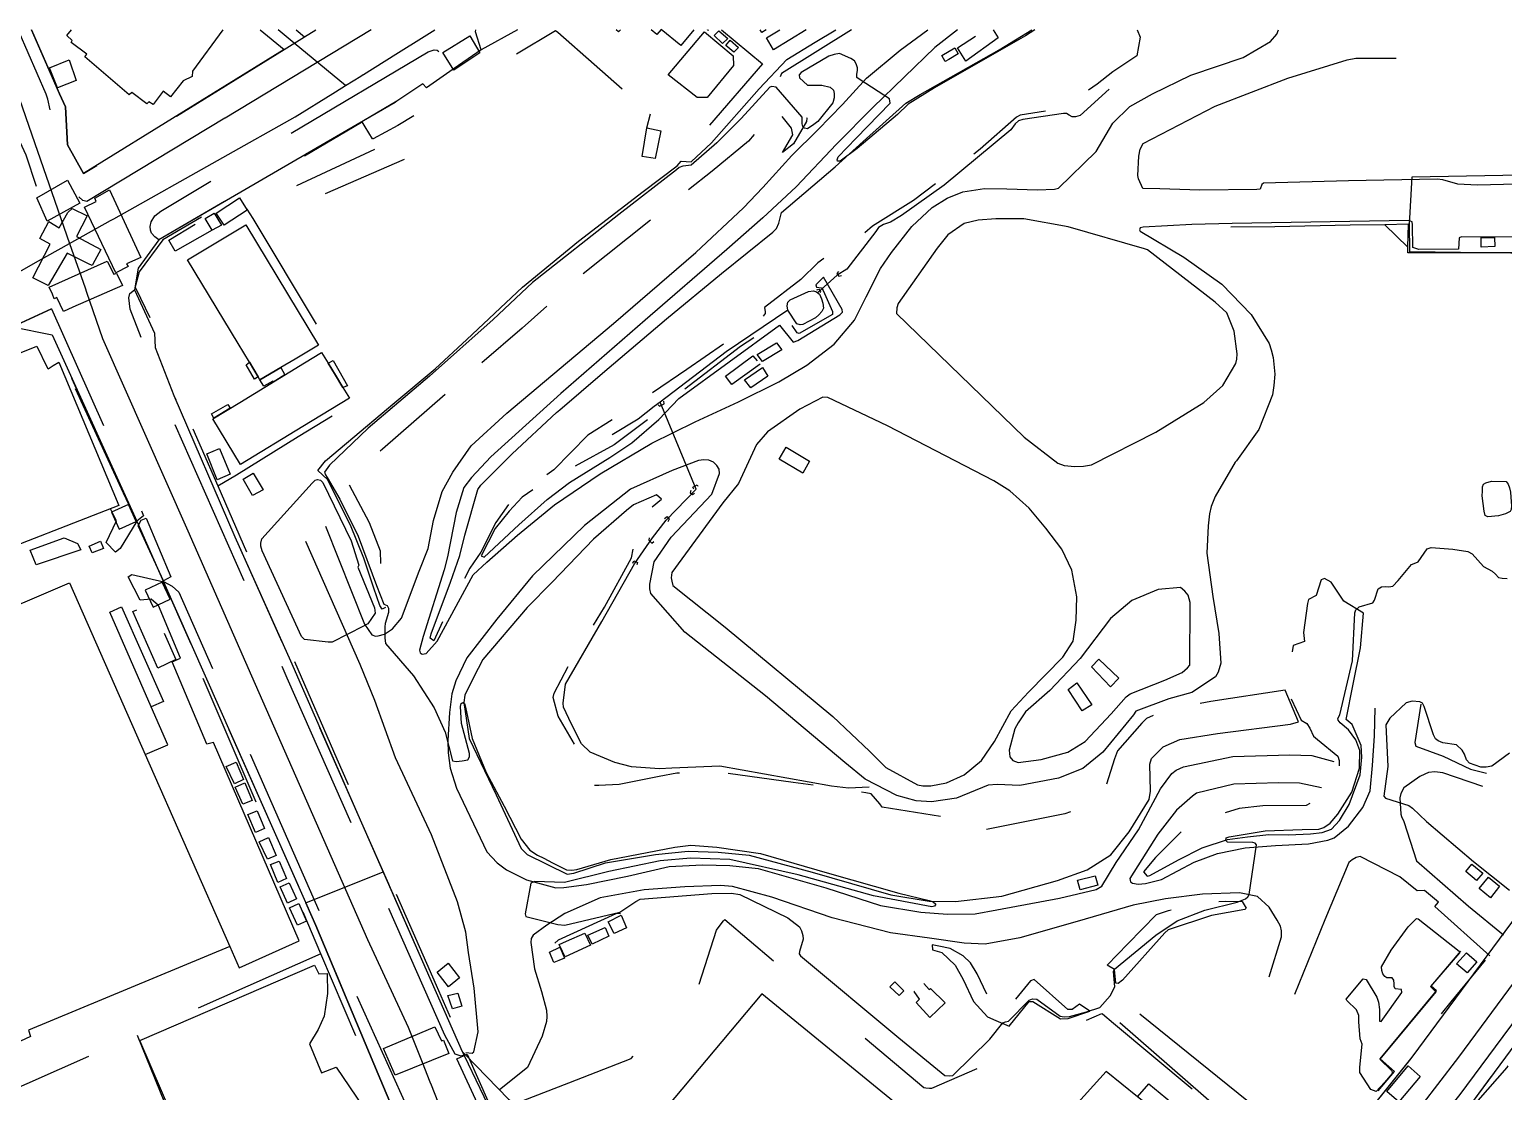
# Model space of a CAD drawing. Header units: millimetres. Extents: x 198785 to 203305, y 542885 to 545889.
# Drawn here: x 200843.1 to 201158.3, y 545658.4 to 545885.4 of the extents above; entities that cross this region are included whole.
import ezdxf

# ---------------------------------------------------------------- set-up
doc = ezdxf.new("R2010")
doc.units = ezdxf.units.MM
for name, pattern in [('FENCE_25K', [54.3, 28.7, -9.2, -16.4]), ('HIDDEN_BULD_25K', [28.8, 18.4, -10.4]), ('HIDDEN_EMBANKMENT_25K', [28.8, 18.4, -10.4]), ('HIDDEN_IN_25K', [56.5, 36.5, -20])]:
    doc.linetypes.add(name, pattern=pattern)
for name, color, linetype in [('A0013114', 253, 'Continuous'), ('A0013117', 253, 'Continuous'), ('A0013118', 253, 'Continuous'), ('A0023214', 253, 'Continuous'), ('A0023217', 253, 'Continuous'), ('A0033324', 253, 'Continuous'), ('A0043325', 253, 'Continuous'), ('A0053326', 253, 'Continuous'), ('B0014111', 253, 'Continuous'), ('B0014112', 253, 'Continuous'), ('B0014113', 253, 'Continuous'), ('B0014115', 253, 'Continuous'), ('B0014116', 253, 'Continuous'), ('B0014118', 253, 'Continuous'), ('B0024120', 253, 'Continuous'), ('B0024127', 253, 'Continuous'), ('C0076116', 253, 'Continuous'), ('E0022112', 253, 'Continuous'), ('E0052114', 253, 'Continuous'), ('F0017111', 253, 'Continuous'), ('F0037221', 253, 'Continuous'), ('F0037223', 253, 'Continuous'), ('F0047224', 253, 'Continuous')]:
    doc.layers.add(name, color=color, linetype=linetype)

msp = doc.modelspace()

# ---------------------------------------------------------------- linework, layer by layer
at = {"layer": 'A0013114'}
for points in [[(200897.59, 545881.11), (200854.73, 545854.61), (200851.3, 545860.75), (200850.86, 545868.85), (200849.58, 545871.68), (200843.57, 545885.31)], [(200947.51, 545885.31), (200939.71, 545881.08), (200933, 545876.4), (200928.04, 545872.94), (200927.28, 545873.78), (200921.71, 545870.08), (200921.31, 545869.81), (200914.6, 545865.91), (200870.79, 545840.47), (200866.38, 545834.39), (200865.59, 545829.79), (200869.9, 545820.48), (200869.99, 545817.43), (200874.04, 545807.2), (200887.08, 545777.01), (200898.93, 545750.46), (200914.15, 545715.89), (200927.99, 545684.47), (200935.69, 545666.97)], [(200901.97, 545883.82), (200904.38, 545885.31)], [(201120.41, 545642.93), (201132.87, 545658.38), (201137.76, 545664.45), (201137.81, 545664.51), (201138.81, 545665.75), (201170.67, 545708.8), (201175.19, 545715.64), (201182.95, 545727.36), (201183.7, 545728.5), (201185.79, 545733.27), (201186.38, 545737.84), (201185.58, 545745.87), (201183.23, 545769.48), (201182.42, 545777.66), (201180.81, 545793.89), (201179.24, 545809.66), (201177.05, 545831.72), (201176.98, 545831.96), (201174.89, 545839.94), (201170.45, 545885.31)], [(200839.55, 545821.85), (200847.98, 545820.13), (200866.12, 545780.31), (200871.82, 545767.37), (200904.41, 545693.89), (200917.71, 545662.16), (200921.33, 545653.51)], [(201183.78, 545699.62), (201151.48, 545655.96)]]:
    msp.add_lwpolyline(points, dxfattribs=at)
at = {"layer": 'A0013117'}
for points in [[(200892.47, 545885.31), (200897.59, 545881.11)], [(200900.16, 545885.31), (200901.97, 545883.82)], [(200935.69, 545666.97), (200936.31, 545666.36), (200945.55, 545656.77), (200973.71, 545635.04), (200980.27, 545630.46), (201016.84, 545600.34), (201024.93, 545593.53), (201031.15, 545588.29), (201043.31, 545578.05), (201044.2, 545577.39), (201045.42, 545576.69)]]:
    msp.add_lwpolyline(points, dxfattribs=at)
at = {"layer": 'A0013118'}
for points in [[(200906.42, 545779.24), (200914.76, 545758.31), (200916.32, 545756.03), (200917.12, 545755.74), (200917.74, 545755.79), (200919.07, 545756.15), (200920.75, 545757.31), (200922.68, 545759.63), (200926.47, 545769.66), (200928.43, 545774.52), (200929.53, 545780.46), (200931.38, 545786.65), (200933.67, 545790.79), (200937.56, 545796.41), (200945.2, 545803.38), (200968.03, 545822.6), (200985.64, 545837.73), (200995.82, 545847.33), (200999.96, 545851.64), (201006.18, 545858.47), (201011.75, 545863.99), (201017, 545869.4), (201022.15, 545875.03), (201029.33, 545881.02), (201035.25, 545885.31)], [(201041.62, 545885.31), (201036.71, 545881.56), (201030.24, 545875.28), (201023.5, 545868.76), (201015.73, 545860.93), (201007.06, 545851.82), (200999.96, 545845.17), (200992.26, 545838.39), (200974.78, 545823.28), (200956.74, 545807.6), (200941.8, 545794.06), (200937.67, 545789.63), (200936.05, 545787.5), (200934.35, 545782.15), (200932.56, 545772.72), (200931.8, 545769.94), (200927.33, 545755.69), (200926.58, 545752.73), (200926.69, 545752.22), (200927.09, 545751.92), (200928, 545752.03), (200930.35, 545754.69), (200938.02, 545768.89), (200940.95, 545771.59), (200947.5, 545777.34), (200955.42, 545783.8), (200965.15, 545790.46), (200976.19, 545796.97), (200985.47, 545801.53), (200994.74, 545805.84), (201003.41, 545810.12), (201009.37, 545813.69), (201015.22, 545818.17), (201019.55, 545823.31), (201022.05, 545828.27), (201025.15, 545834.3), (201027.44, 545837.78), (201031.82, 545843.28), (201036.17, 545847.34), (201039.41, 545849.36), (201042.76, 545850.69), (201047.37, 545851.42), (201052.15, 545851.38), (201058.69, 545851.15), (201062.35, 545851.26), (201063.21, 545851.48), (201071.27, 545859.35), (201074.78, 545865.36), (201078.43, 545868.96), (201083.3, 545871.66), (201091.46, 545875.67), (201102.7, 545879.45), (201108.49, 545882.83), (201109.89, 545884.4), (201110.23, 545885.31)], [(201172.55, 545852.64), (201152.74, 545852.16), (201148.6, 545852.34), (201145.38, 545853.3), (201144.17, 545853.44), (201125.22, 545853.1), (201106.99, 545852.58), (201106.69, 545852.31), (201106.33, 545851.27), (201105.56, 545851.2), (201093.42, 545851.08), (201084.84, 545851.34), (201081.2, 545851.43), (201080.28, 545853.48), (201080.12, 545854.2), (201080.38, 545858.37), (201080.61, 545859.85), (201081.3, 545861.03), (201096.67, 545869), (201112.25, 545874.98), (201124.91, 545878.92), (201126.77, 545879.29), (201135.35, 545879.25)], [(201160.37, 545841.04), (201149.39, 545841.12), (201148.85, 545840.85), (201148.73, 545838.43), (201140.21, 545838.42), (201138.93, 545838.83), (201138.88, 545843.64), (201138.79, 545844.3), (201138.09, 545844.57), (201100.3, 545843.94), (201091.7, 545843.71), (201081.29, 545843.19), (201080.68, 545843), (201080.5, 545842.6), (201080.65, 545842.34), (201089.99, 545836.73), (201098.09, 545830.96), (201104.36, 545824.52), (201108.2, 545818.3), (201108.68, 545816.96), (201109.1, 545815.33), (201109.42, 545811.76), (201109.2, 545809.35), (201108.91, 545807.3), (201106.05, 545799.91), (201101.27, 545793.22), (201100.95, 545792.92), (201096.69, 545785.6), (201095.82, 545783.49), (201095.46, 545781.91), (201095.19, 545779.32), (201094.93, 545773.48), (201096.15, 545764.24), (201097.47, 545756.3), (201097.88, 545749.98), (201097.33, 545748.04), (201096.76, 545747.09), (201091.7, 545743.69), (201086.78, 545742.35), (201079.75, 545739.74), (201079.23, 545738.93), (201072.65, 545730.94), (201068.41, 545727.48), (201063.19, 545725.39), (201054.94, 545723.82), (201050.05, 545724.04), (201048.13, 545723.88), (201041.4, 545721.16), (201035.99, 545720.38), (201032.74, 545720.53), (201028.63, 545721.72), (201021.83, 545725.19), (201017.49, 545728.75), (201000.55, 545743), (200983.28, 545756.58), (200976, 545764.86), (200975.81, 545765.85), (200975.82, 545766.89), (200976.69, 545771.66), (200980.37, 545776.91), (200989.07, 545786.09), (200990.69, 545790.54), (200990.61, 545791.43), (200990.11, 545792.25), (200989.42, 545792.97), (200988.38, 545793.36), (200987.35, 545793.43), (200986.2, 545793.27), (200980.58, 545791.14), (200971.64, 545787.17), (200961.83, 545779.41), (200950.69, 545768.68), (200943.1, 545759.37), (200936.68, 545751.14), (200934.32, 545746.18), (200933.47, 545743.43), (200932.93, 545739.44), (200932.58, 545733.48), (200932.64, 545730.84), (200933.1, 545727.57), (200934.46, 545723.25), (200940.91, 545709.69), (200943.15, 545707.32), (200945.13, 545705.8), (200949.39, 545703.69), (200955.68, 545701.99), (200957.42, 545702.06), (200962.23, 545702.67), (200971, 545704.46), (200979.9, 545706.52), (200987.09, 545706.87), (200992.9, 545706.77), (200998.93, 545706.07), (201013.41, 545701.93), (201025.13, 545698.17), (201033.78, 545696.73), (201039.43, 545696.36), (201045.34, 545696.42), (201049.99, 545697.29), (201063.41, 545699.73), (201071.22, 545701.64), (201072.43, 545702.29), (201075.51, 545707.35), (201080.3, 545714.33), (201084.97, 545723.1), (201087.45, 545726.37), (201088.37, 545727.11), (201089.88, 545727.86), (201100.49, 545730.04), (201112.68, 545730.38), (201117.34, 545730.26), (201122.09, 545729)], [(201049.8, 545844.95), (201045.97, 545844.67), (201043.04, 545843.95), (201039.54, 545841.55), (201037.24, 545838.66), (201028.91, 545826.82), (201028.62, 545825.9), (201028.54, 545824.7), (201055.81, 545798.28), (201063.07, 545792.73), (201064.4, 545792.26), (201066.64, 545792.04), (201068.5, 545792.07), (201070.25, 545792.35), (201084.02, 545799.33), (201094.29, 545805.72), (201098.31, 545809.32), (201101.09, 545814.01), (201101.28, 545814.93), (201101.39, 545816.07), (201100.71, 545820.91), (201099.21, 545824.86), (201096.67, 545827.14), (201082.23, 545838.33), (201081.54, 545838.56), (201065.26, 545843.25), (201055.74, 545844.91), (201049.8, 545844.95)], [(201012.77, 545806.8), (201007.86, 545804.26), (201000.95, 545799.45), (200998.62, 545796.69), (200994.74, 545788.35), (200991.4, 545784.27), (200980.49, 545769.34), (200980.37, 545768.25), (200980.48, 545767.48), (200980.7, 545766.6), (200991.92, 545757.66), (201014.95, 545738.56), (201022.77, 545731.15), (201026.25, 545727.69), (201033, 545723.95), (201034.19, 545723.75), (201035.86, 545723.77), (201039.24, 545724.38), (201043.04, 545726.1), (201046.73, 545729.17), (201049.52, 545733.26), (201053.07, 545739.78), (201056.74, 545743.78), (201064.11, 545751.27), (201066.29, 545754.67), (201066.93, 545759.16), (201067.08, 545764.16), (201066.05, 545769.84), (201063.88, 545774.35), (201060.45, 545778.81), (201056.89, 545783.08), (201052.81, 545786.84), (201049.38, 545788.98), (201026.61, 545800.73), (201013.85, 545806.79), (201012.77, 545806.8)], [(200866.12, 545780.32), (200862.56, 545774.5), (200861.54, 545773.73), (200859.58, 545775.78), (200861.74, 545780.37), (200860.5, 545782.99)], [(200844.59, 545770.98), (200843.28, 545774.11), (200850.56, 545776.78), (200853.38, 545775.55), (200854.12, 545774.18), (200844.59, 545770.98)], [(200936.44, 545666.79), (200937.83, 545666.63), (200938.19, 545666.89), (200939.07, 545671.19), (200938.22, 545680.5), (200937.02, 545688.16), (200936.45, 545692.49), (200934.68, 545698.94), (200929.11, 545713.32), (200921.43, 545729.72), (200916.96, 545741.99), (200913.85, 545749.7), (200902.22, 545775.98)], [(200885.98, 545689.42), (200842.97, 545671.52), (200843.36, 545670.17), (200828.59, 545663.35), (200827.25, 545661.79), (200817.56, 545667.01), (200820.37, 545676.11), (200792.66, 545741.94), (200851.73, 545767.14), (200867.89, 545730.48)], [(200885.98, 545689.42), (200887.97, 545684.86), (200900.8, 545690.61), (200882.53, 545733.03), (200881.05, 545732.66), (200873.64, 545750.28), (200875.45, 545751.04), (200870.76, 545762.28), (200869.2, 545763.68), (200866.84, 545763.45), (200864.28, 545768.41), (200865.05, 545768.92), (200871.9, 545767.35)], [(201089.27, 545766.12), (201084.52, 545765.74), (201078.88, 545763.36), (201074.32, 545759.54), (201067.81, 545750.97), (201061.32, 545744.13), (201056.13, 545739.55), (201054.56, 545737.26), (201053.86, 545735.95), (201052.63, 545731.36), (201052.75, 545729.96), (201053.44, 545729.16), (201054.55, 545728.75), (201059.49, 545729.36), (201065.18, 545730.94), (201068.88, 545733.23), (201074.41, 545739.12), (201077.64, 545742.78), (201078.49, 545743.43), (201085.94, 545746.34), (201089.62, 545748.02), (201090.77, 545749), (201091.27, 545749.58), (201091.32, 545762.93), (201090.92, 545764.52), (201090.23, 545765.35), (201089.27, 545766.12)], [(200860.36, 545760.87), (200862.82, 545762), (200871.79, 545741.79), (200869.2, 545740.67)], [(200869.2, 545740.67), (200860.36, 545760.87)], [(200867.89, 545730.48), (200872.76, 545732.54), (200869.2, 545740.67)], [(201119.43, 545723.31), (201114.7, 545724.35), (201110.25, 545724.44), (201100.7, 545724.14), (201092.68, 545722.23), (201091.82, 545721.55), (201088.42, 545718.59), (201084.39, 545713.45), (201078.43, 545703.98), (201078.6, 545703.26), (201079, 545702.95), (201080.19, 545702.73), (201081.76, 545702.86), (201085.2, 545703.72), (201092.19, 545707.43), (201097.17, 545709.33), (201103.11, 545710.5), (201109.6, 545711.04), (201116.64, 545711.35), (201120.79, 545712.15), (201122.15, 545712.68), (201125.19, 545715.14), (201128.28, 545719.12), (201129.85, 545722.72), (201130.3, 545728.1), (201130.77, 545734.44), (201130.92, 545740.35)], [(201140.67, 545741.19), (201139.38, 545733.04), (201139.6, 545732.23), (201145.47, 545730.13), (201151.27, 545727.35), (201154.69, 545726.49)], [(200867.89, 545730.48), (200885.98, 545689.42)], [(201153.94, 545723.62), (201145.36, 545726.55), (201143.63, 545726.73), (201142.31, 545726.61), (201141.52, 545726.29), (201140.47, 545725.74), (201137.05, 545723.31), (201136.38, 545722.12), (201136.15, 545721.21), (201136.37, 545717.71), (201136.49, 545717.24), (201137.01, 545716.17), (201139.73, 545707.77), (201150.83, 545698.06), (201158.34, 545691.89)], [(201155.39, 545687.41), (201143.64, 545698), (201144.43, 545698.91), (201141.42, 545701.41), (201139.88, 545701.34), (201136.16, 545704.33), (201127.66, 545708.67), (201126.84, 545708.42), (201126.01, 545707.96), (201125.23, 545707.41), (201120.16, 545695.1), (201113.64, 545679.19)], [(201108.22, 545682.95), (201110.88, 545691.48), (201110.84, 545692.78), (201110.68, 545693.78), (201109.96, 545695.05), (201108.23, 545697.86), (201105.74, 545700.14), (201101.85, 545700.88), (201093.95, 545700.6), (201086.07, 545699.58), (201079.12, 545698.25), (201067.19, 545694.78), (201054.94, 545691.3), (201047.48, 545689.93), (201043, 545690.15), (201035.58, 545691.18), (201027.24, 545692.35), (201014.78, 545695.54), (201001.87, 545699.99), (200993.44, 545702.28), (200990.9, 545702.49), (200983.27, 545702.19), (200974.58, 545701.57), (200965.19, 545699.8), (200957.64, 545696.47), (200953.77, 545693.97), (200950.86, 545691.84), (200950.44, 545691.12), (200950.32, 545690.25), (200951.14, 545684.68), (200952.62, 545679.81), (200953.67, 545675.79), (200953.76, 545674.47), (200953.69, 545673.38), (200952.8, 545670.23), (200949.62, 545663.55), (200943.62, 545658.78)], [(201111.95, 545632.09), (201109.81, 545633.88), (201101.73, 545640.26), (201080.1, 545657.32), (201073.38, 545662.73), (201065.95, 545654.55), (201067.89, 545653.44), (201063.25, 545647.11), (201061.06, 545648.66), (201051.76, 545636.75), (200999.71, 545679.34), (200969.26, 545642.96), (201045.95, 545577.41), (201045.42, 545576.69)], [(201116.6, 545637.98), (201076.32, 545673.1)], [(201080.6, 545675.07), (201120.41, 545642.93)], [(201080.1, 545657.32), (201082.48, 545660.07), (201111.55, 545636.12), (201109.81, 545633.88)]]:
    msp.add_lwpolyline(points, dxfattribs=at)
at = {"layer": 'A0023214'}
for points in [[(200833.99, 545885.31), (200834.91, 545883.71), (200836.86, 545880.36), (200837.43, 545879.01), (200837.69, 545878.4), (200838.81, 545875.77), (200840.94, 545870.76), (200843.68, 545862.88), (200847.95, 545850.58), (200851.73, 545839.69)], [(200851.73, 545839.69), (200860.5, 545844.61), (200861.15, 545844.97), (200884.47, 545858.04), (200899.94, 545866.72), (200908.04, 545871.76), (200908.6, 545872.11), (200910.75, 545873.44), (200913.99, 545875.45), (200914.48, 545875.76), (200914.56, 545875.81), (200921.49, 545880.12), (200927.57, 545883.91), (200929.82, 545885.31)], [(200630.53, 545704.26), (200648.05, 545714.93), (200668.3, 545728.08), (200713.18, 545757.03), (200746.26, 545774.97), (200762.79, 545785.48), (200841.08, 545833.68), (200844.45, 545835.61), (200851.73, 545839.69)], [(200851.73, 545839.69), (200855.03, 545830.19), (200855.36, 545829.24), (200858.79, 545819.36), (200877.01, 545778.25), (200890.64, 545747.26), (200915.41, 545690.93), (200924.13, 545672.17), (200927.1, 545664.71), (200928.77, 545660.49), (200929.03, 545659.84), (200932.7, 545650.58), (200936.86, 545640.09), (200938.42, 545636.16), (200939.35, 545633.8), (200965.57, 545571.55), (200972.58, 545554.92), (200976.74, 545545.71), (200978.96, 545540.79), (200982.6, 545532.75), (200993.96, 545507.62), (200999.32, 545495.75), (201000.05, 545494.13)], [(201141.2, 545655.96), (201144.26, 545659.92), (201148.77, 545665.75), (201173.83, 545699.62)]]:
    msp.add_lwpolyline(points, dxfattribs=at)
at = {"layer": 'A0023217'}
msp.add_lwpolyline([(200910.75, 545873.44), (200899.78, 545882.46), (200896.33, 545885.31)], dxfattribs=at)
at = {"layer": 'A0033324', "linetype": 'HIDDEN_IN_25K', "flags": 128}
for points in [[(200829.99, 545885.31), (200830.8, 545883.56), (200842.36, 545858.62), (200845.73, 545848.51), (200845.01, 545844.26), (200832.17, 545836.26), (200757.9, 545789.76), (200731.21, 545773.05)], [(200884.92, 545866.44), (200855.44, 545848.64), (200854.58, 545848.89), (200853.43, 545849.89), (200847.73, 545862.09), (200847.76, 545864.01), (200847.64, 545868.04), (200847.06, 545870.55), (200846.73, 545871.61), (200840.96, 545884.82), (200840.87, 545885.31)], [(200843.57, 545885.31), (200849.58, 545871.68), (200850.86, 545868.85), (200851.3, 545860.75), (200854.73, 545854.61), (200897.59, 545881.11), (200901.97, 545883.82), (200904.38, 545885.31)], [(200916.23, 545885.31), (200884.92, 545866.44)], [(200947.51, 545885.31), (200939.71, 545881.08), (200938.51, 545884.92), (200938.56, 545885.31)], [(200933, 545876.4), (200928.04, 545872.94), (200927.28, 545873.78), (200921.71, 545870.08), (200914.6, 545865.91), (200870.79, 545840.47), (200869.92, 545841.09), (200869.24, 545841.89), (200868.99, 545842.49), (200868.97, 545843.34), (200869.16, 545844.32), (200869.95, 545845.58), (200871.21, 545846.61), (200877.26, 545850.23), (200928.37, 545880.62), (200929.68, 545881.06), (200930.31, 545880.96), (200931.01, 545880.52), (200932.19, 545878.57), (200933, 545876.4)], [(200847.87, 545825.74), (200839.55, 545821.85), (200758.29, 545771.32), (200755.52, 545775.69), (200755.58, 545776.39), (200756.06, 545777.09), (200768.77, 545784.52), (200810.47, 545809.58), (200836.76, 545826.16), (200844.12, 545830.06), (200845.26, 545829.98), (200845.82, 545829.66), (200846.23, 545829.44), (200847.87, 545825.74)], [(200936.31, 545666.36), (200935.47, 545666), (200934.19, 545666.45), (200931.97, 545670.45), (200898.24, 545746.78), (200873.62, 545802.47), (200864.66, 545825.66), (200864.4, 545828.05), (200864.63, 545829.02), (200865.59, 545829.79), (200869.9, 545820.48), (200869.99, 545817.43), (200874.04, 545807.2), (200887.08, 545777.01), (200898.93, 545750.46), (200914.15, 545715.89), (200927.99, 545684.47), (200935.69, 545666.97), (200936.31, 545666.36)], [(200839.55, 545821.85), (200847.87, 545825.74), (200867.56, 545781.5), (200866.12, 545780.32), (200847.98, 545820.13), (200839.55, 545821.85)], [(200923.31, 545651.66), (200922.22, 545651.38), (200921.33, 545653.51), (200917.71, 545662.16), (200904.41, 545693.89), (200871.82, 545767.37), (200871.8, 545767.4), (200873.68, 545766.41), (200875.1, 545765.19), (200884.92, 545742.88), (200910.06, 545685.72), (200923.95, 545654.88), (200923.31, 545651.66)], [(201151.48, 545655.96), (201132.49, 545632.42), (201131.27, 545633.58), (201131.16, 545634.52), (201131.92, 545636.48), (201149.1, 545657.8), (201156.63, 545667.97), (201181.34, 545701.37), (201183.05, 545701.88), (201184.85, 545701.23), (201183.78, 545699.62), (201151.48, 545655.96)]]:
    msp.add_lwpolyline(points, dxfattribs=at)
at = {"layer": 'A0043325'}
for points in [[(200939.41, 545880.41), (200933.89, 545876.71), (200931.5, 545880.53), (200937.34, 545884.05), (200939.41, 545880.41)], [(200853.94, 545848.28), (200846.96, 545844.43), (200844.71, 545849.46), (200851.27, 545853.18), (200853.94, 545848.28)], [(200864.26, 545834.73), (200861.58, 545833.44), (200854.89, 545847.42), (200857.44, 545848.68), (200857.15, 545849.34), (200860.24, 545851.14), (200866.99, 545836.68), (200863.91, 545835.34), (200864.26, 545834.73)], [(200855.51, 545845.58), (200853.21, 545841.2), (200858.41, 545838.42), (200857.13, 545836.07), (200856.52, 545834.96), (200855.78, 545835.33), (200851.17, 545837.61), (200847.17, 545830.7), (200843.83, 545832.37), (200847.6, 545839.53), (200845.39, 545840.74), (200847.25, 545844.36), (200849.51, 545843.04), (200851.37, 545846.29), (200852.29, 545847.15), (200855.51, 545845.58)], [(200859.77, 545835.87), (200861.21, 545833.09), (200861.59, 545833.25), (200861.76, 545833.33), (200863.03, 545830.72), (200852.4, 545826.04), (200850.43, 545825.17), (200849.02, 545828.13), (200848.54, 545827.9), (200848.45, 545827.85), (200848.04, 545828.84), (200847.39, 545830.37), (200859.77, 545835.87)], [(200873.39, 545768.41), (200871.78, 545767.58), (200866.4, 545779.3), (200867.03, 545780.54), (200868.09, 545780.98), (200873.39, 545768.41)], [(200929.82, 545672.29), (200931.25, 545669.25), (200931.67, 545669.43), (200932.85, 545666.57), (200921.31, 545661.96), (200918.82, 545667.66), (200929.82, 545672.29)], [(200946.24, 545644.07), (200944.77, 545643.23), (200934.51, 545665.42), (200936.1, 545666.12), (200936.73, 545666.39), (200946.18, 545645.17), (200946.18, 545645.16), (200946.24, 545644.07)], [(201140.54, 545661.67), (201135.98, 545656.23), (201133.41, 545658.42), (201137.92, 545663.91), (201140.54, 545661.67)]]:
    msp.add_lwpolyline(points, dxfattribs=at)
at = {"layer": 'A0053326'}
for points in [[(201078.23, 545564.53), (201072.46, 545557.38), (201069.56, 545559.94), (201064.11, 545564.75), (201060.28, 545568.13), (201060.6, 545568.16), (201065.76, 545574.55), (201098.92, 545616.08), (201106.15, 545624.75), (201107.54, 545626.51), (201110.13, 545629.79), (201111.95, 545632.09), (201116.6, 545637.98), (201138.81, 545665.75), (201170.67, 545708.8), (201183.78, 545699.62), (201151.48, 545655.96), (201132.23, 545632.09), (201127.84, 545626.64), (201126.32, 545624.76), (201111.42, 545606.1), (201078.23, 545564.53)], [(200921.33, 545653.51), (200917.71, 545662.16), (200904.41, 545693.89), (200902.26, 545698.73), (200918.77, 545705.39), (200927.99, 545684.47), (200935.69, 545666.97), (200936.1, 545666.12), (200946.18, 545645.16)]]:
    msp.add_lwpolyline(points, dxfattribs=at)
at = {"layer": 'B0014111'}
for points in [[(200896.89, 545813.18), (200892.43, 545810.56), (200892.05, 545811.18), (200890.18, 545814.28), (200887.77, 545818.27), (200876.97, 545836.16), (200889.41, 545843.68), (200904.93, 545817.91), (200899.93, 545814.96), (200896.89, 545813.18)], [(200847.02, 545813.03), (200847.11, 545812.86), (200848.22, 545813.57), (200849.43, 545814.33), (200862.24, 545783.66), (200858.05, 545782.04), (200835.64, 545773.37), (200832.45, 545780.25), (200832.23, 545780.73), (200826.48, 545793.1), (200825.48, 545795.26), (200819.69, 545807.72), (200844.7, 545817.71), (200846.94, 545813.19), (200847.02, 545813.03)], [(200906.98, 545814.09), (200908.55, 545811.53), (200910.17, 545808.9), (200911.57, 545806.62), (200901.59, 545800.54), (200888.3, 545792.44), (200882.37, 545802.2), (200888.14, 545805.71), (200901.98, 545814.14), (200905.59, 545816.35), (200906.98, 545814.09)], [(200904.09, 545685.43), (200905.04, 545683.6), (200906.82, 545683.64), (200906.87, 545679.38), (200906.16, 545674.56), (200904.91, 545671.7), (200902.99, 545668.65), (200905.57, 545662.45), (200908.76, 545663.67), (200917.26, 545651.06), (200888.37, 545638.9), (200881.09, 545655.51), (200874.01, 545652.44), (200866.73, 545669.33), (200904.09, 545685.43)]]:
    msp.add_lwpolyline(points, dxfattribs=at)
at = {"layer": 'B0014112'}
msp.add_lwpolyline([(200985.21, 545885.31), (200982.39, 545882.01), (200978.21, 545885.41), (200977.29, 545884.32), (200976.09, 545885.31)], dxfattribs=at)
at = {"layer": 'B0014113'}
for points in [[(200969.49, 545885.31), (200969.12, 545884.88), (200968.6, 545885.31)], [(200988.07, 545870.91), (200985.9, 545870.86), (200979.74, 545875.74), (200987.46, 545884.89), (200993.62, 545879.79), (200993.71, 545877.72), (200988.07, 545870.91)]]:
    msp.add_lwpolyline(points, dxfattribs=at)
at = {"layer": 'B0014115'}
for points in [[(200876.04, 545874.47), (200873.28, 545870.99), (200871.73, 545872.26), (200869.56, 545869.37), (200868.67, 545869.95), (200868.25, 545869.52), (200865.06, 545871.94), (200864.45, 545871.43), (200855, 545879.58), (200855.39, 545880.13), (200852.08, 545882.66), (200852.28, 545883.05), (200851.14, 545884.16), (200852.11, 545885.31)], [(200884.48, 545885.31), (200878.04, 545876.54), (200877.96, 545875.33), (200876.04, 545874.47)]]:
    msp.add_lwpolyline(points, dxfattribs=at)
at = {"layer": 'B0014116', "linetype": 'HIDDEN_BULD_25K', "flags": 128}
for points in [[(200853.14, 545874.5), (200849.16, 545872.91), (200847.41, 545877.22), (200851.66, 545878.92), (200853.14, 545874.5)], [(200923.24, 545857.64), (200901.39, 545848.09), (200899.51, 545851.68), (200921.27, 545861.85), (200921.76, 545860.79), (200922.98, 545858.2), (200923.24, 545857.64)], [(200892.05, 545811.18), (200891.25, 545810.66), (200889.47, 545813.74), (200890.18, 545814.28), (200892.05, 545811.18)], [(200910.17, 545808.9), (200908.55, 545811.53), (200906.98, 545814.09), (200908.06, 545814.7), (200910.23, 545810.86), (200911.14, 545809.26), (200910.17, 545808.9)], [(200892.43, 545810.56), (200896.89, 545813.18), (200897.74, 545811.59), (200895.24, 545810.06), (200895.21, 545810.24), (200893.25, 545809.15), (200892.43, 545810.56)], [(200886.07, 545804.48), (200882.6, 545802.36), (200882.08, 545803.26), (200885.59, 545805.25), (200886.07, 545804.48)], [(200858.95, 545774.51), (200856.56, 545773.56), (200855.92, 545775.01), (200858.31, 545776.05), (200858.95, 545774.51)], [(200874.41, 545750.8), (200870.62, 545748.92), (200865.25, 545761.01), (200869.19, 545762.82), (200874.41, 545750.8)], [(200888.9, 545725.1), (200887.01, 545724.16), (200885.2, 545727.89), (200887.32, 545728.82), (200888.9, 545725.1)], [(200890.77, 545720.66), (200888.76, 545719.82), (200887.14, 545723.48), (200889.2, 545724.44), (200890.77, 545720.66)], [(200893.43, 545714.65), (200891.46, 545713.81), (200889.86, 545717.62), (200891.8, 545718.45), (200893.43, 545714.65)], [(200895.91, 545708.91), (200894.01, 545708.06), (200892.28, 545711.8), (200894.29, 545712.72), (200895.91, 545708.91)], [(200898.13, 545703.97), (200896.23, 545703.12), (200894.67, 545706.94), (200896.55, 545707.68), (200898.13, 545703.97)], [(200900.26, 545699.59), (200898.34, 545698.71), (200896.75, 545702.21), (200898.7, 545703.02), (200900.26, 545699.59)], [(200902.38, 545694.82), (200900.48, 545693.96), (200898.75, 545697.69), (200900.73, 545698.6), (200902.38, 545694.82)]]:
    msp.add_lwpolyline(points, dxfattribs=at)
at = {"layer": 'B0014118', "linetype": 'HIDDEN_BULD_25K', "flags": 128}
for points in [[(200988.32, 545885.31), (200988.23, 545885.22), (200988.13, 545885.31)], [(200992.45, 545883.51), (200991.37, 545882.45), (200989.55, 545884.16), (200990.53, 545885.1), (200992.45, 545883.51)], [(201000.67, 545885.31), (200999.72, 545884.75), (200999.37, 545885.31)], [(201009.19, 545885.31), (201002.27, 545881.07), (201000.76, 545883.62), (201003.58, 545885.31)], [(201049.18, 545885.31), (201050.26, 545883.64), (201043.38, 545878.65), (201041.6, 545881.46), (201046.63, 545884.74), (201046.99, 545884.46), (201048.1, 545885.31)], [(200994.76, 545881.54), (200993.79, 545880.57), (200992.03, 545882.01), (200992.97, 545883.11), (200994.76, 545881.54)], [(201039.71, 545879), (201038.97, 545878.56), (201038.94, 545878.6), (201038.24, 545879.84), (201040.99, 545881.5), (201041.71, 545880.19), (201039.71, 545879)], [(200978.13, 545863.74), (200976.97, 545857.85), (200974.13, 545858.3), (200975.13, 545864.39), (200978.13, 545863.74)], [(200889.71, 545846.78), (200884.77, 545843.62), (200883.06, 545846.15), (200888.02, 545849.42), (200889.71, 545846.78)], [(200882.19, 545842.54), (200880.68, 545845.04), (200882.61, 545846.18), (200884.23, 545843.59), (200882.19, 545842.54)], [(200882.19, 545842.54), (200874.3, 545838), (200872.98, 545840.39), (200880.68, 545845.04), (200882.19, 545842.54)], [(201156.5, 545839), (201153.57, 545838.91), (201153.57, 545840.95), (201156.43, 545840.98), (201156.5, 545839)], [(201004, 545816.94), (200999.87, 545814.44), (200998.74, 545815.97), (201002.9, 545818.46), (201004, 545816.94)], [(200999.38, 545813.86), (200993.35, 545809.51), (200991.96, 545811.31), (200997.79, 545815.67), (200999.38, 545813.86)], [(201001.02, 545811.32), (200997.39, 545808.85), (200996.07, 545810.56), (200999.92, 545813.15), (201001.02, 545811.32)], [(200886.09, 545790.4), (200883.3, 545789.18), (200881.04, 545794.71), (200883.75, 545795.83), (200886.09, 545790.4)], [(201009.93, 545793.17), (201008.54, 545790.56), (201003.45, 545793.61), (201004.97, 545796.12), (201009.93, 545793.17)], [(200893.12, 545787.05), (200890.83, 545785.85), (200888.87, 545789.31), (200890.98, 545790.61), (200893.12, 545787.05)], [(201076.11, 545746.76), (201074.27, 545744.93), (201070.27, 545749.19), (201071.83, 545750.87), (201076.11, 545746.76)], [(201070.32, 545741.06), (201068.26, 545739.82), (201065.28, 545744.34), (201067.08, 545745.75), (201070.32, 545741.06)], [(201071.56, 545702.5), (201067.83, 545701.54), (201067.22, 545703.63), (201071.04, 545704.56), (201071.56, 545702.5)], [(201153.95, 545705.12), (201152.57, 545703.52), (201150.25, 545705.43), (201151.55, 545707.04), (201153.95, 545705.12)], [(201157.45, 545702.3), (201155.56, 545699.84), (201153.15, 545701.84), (201155.16, 545704.27), (201157.45, 545702.3)], [(200970.84, 545693.45), (200968.15, 545692.2), (200966.89, 545694.68), (200969.64, 545696.11), (200970.84, 545693.45)], [(200963.12, 545689.71), (200957.72, 545687.21), (200957.12, 545688.39), (200956.39, 545689.84), (200957.97, 545690.55), (200961.92, 545692.31), (200963.12, 545689.71)], [(200967.06, 545691.61), (200963.44, 545689.92), (200962.52, 545691.87), (200966.22, 545693.5), (200967.06, 545691.61)], [(200956.35, 545686.47), (200955.24, 545686.03), (200954.35, 545688.25), (200956.58, 545689.26), (200957.02, 545688.15), (200957.52, 545686.92), (200956.35, 545686.47)], [(200935.07, 545682.71), (200932.77, 545680.82), (200930.31, 545683.96), (200932.68, 545685.85), (200935.07, 545682.71)], [(201152.62, 545686.13), (201150.57, 545683.77), (201148.29, 545685.74), (201150.39, 545688.09), (201152.62, 545686.13)], [(200935.59, 545676.69), (200933.61, 545676.08), (200932.61, 545678.92), (200934.76, 545679.45), (200935.59, 545676.69)], [(201030.14, 545679.92), (201029.08, 545678.93), (201027.14, 545680.78), (201028.16, 545681.86), (201030.14, 545679.92)], [(201034.4, 545681.52), (201035.5, 545680.21), (201035.82, 545680.43), (201038.93, 545677.42), (201035.65, 545674.27), (201032.75, 545677.45), (201033.47, 545678.16), (201032.33, 545679.79), (201034.4, 545681.52)]]:
    msp.add_lwpolyline(points, dxfattribs=at)
at = {"layer": 'B0024120', "linetype": 'FENCE_25K', "flags": 128}
for points in [[(200991.13, 545885.31), (200999.86, 545878.08), (200986.66, 545862.77), (200984.55, 545860.32), (200984.32, 545860.06), (200975.95, 545867.38), (200963.9, 545877.92), (200956.1, 545884.75), (200955.64, 545885.15), (200935.96, 545873.35), (200921.88, 545864.9), (200916.64, 545862.07), (200916.53, 545862.01), (200914.95, 545864.6), (200914.31, 545865.65), (200914.12, 545865.54), (200888.67, 545850.47), (200887.84, 545849.98), (200884.77, 545848.17), (200871.65, 545840.45), (200866.58, 545833.65), (200866.04, 545831.47), (200865.75, 545830.33), (200865.87, 545830.09), (200870.06, 545821.48), (200870.92, 545816.54), (200883.41, 545787.87), (200893.22, 545765.36), (200908.89, 545729.5), (200930.11, 545681.16), (200936.44, 545666.79), (200936.94, 545666.32)], [(200975.13, 545864.39), (200975.95, 545867.38)], [(200883.41, 545787.87), (200887.39, 545790.25), (200900.62, 545798.4), (200913.96, 545806.57), (200913.58, 545807.14), (200904.58, 545822.29), (200890.99, 545845.01), (200887.9, 545849.88), (200887.84, 545849.98)], [(201361.81, 545615.24), (201359.61, 545614.22), (201355.03, 545612.1), (201355.63, 545609.9), (201353.49, 545609.26), (201356.1, 545602.68), (201345.16, 545598.89), (201343.46, 545603.81), (201339.22, 545603.18), (201285.03, 545582.23), (201242.29, 545566.27), (201187.8, 545545.22), (201184.07, 545549.72), (201178.48, 545552.19), (201166.5, 545548.31), (201163.34, 545547.1), (201161.67, 545545.93), (201152.76, 545542.55), (201150.59, 545541.72), (201141.17, 545538.71), (201134.85, 545534.32), (201122.17, 545519.83), (201087.48, 545506.34), (201082.93, 545506.56), (201071.79, 545529.64), (201064.6, 545545.12), (201072.51, 545556.22), (201076.54, 545561.89), (201100.7, 545593.36), (201107.37, 545601), (201152.9, 545656.48), (201159.09, 545663.6), (201166.28, 545673.03), (201166.52, 545673.34), (201168.19, 545675.53), (201174.08, 545683.93), (201179.02, 545691.49), (201181.11, 545694.68), (201181.21, 545694.85), (201186.15, 545702.84), (201193.01, 545713.39), (201198.49, 545721.97), (201203.31, 545729.47), (201205.45, 545729.87), (201205.72, 545729.92), (201205.7, 545734.72), (201202.86, 545744.33), (201202.52, 545746.26), (201203.39, 545746.31), (201203.97, 545746.33), (201202.15, 545764.5), (201200.96, 545774.25), (201199.64, 545786.9), (201198.04, 545801.91), (201196.31, 545816.94), (201194.59, 545833.31), (201194.46, 545834.56), (201193.63, 545842.32)], [(200865.02, 545782.54), (200863.27, 545786.31), (200847.63, 545820.13), (200839.68, 545821.66), (200818.29, 545808.33), (200789.7, 545790.46), (200755.83, 545768.95)], [(200912.92, 545670.36), (200905.45, 545687.85), (200873.08, 545763.61)], [(200945.83, 545656.23), (200946.51, 545655.66), (200958.47, 545660.32), (200971.79, 545665.51), (200972.71, 545666.52), (200972.74, 545666.55), (200976.92, 545671.9), (200982.67, 545669.94), (200985.32, 545678.24), (200990.03, 545692.95), (200990.17, 545693.12), (200991.57, 545694.91), (200991.8, 545695.2), (201017.01, 545673.93), (201034.36, 545659.28), (201034.81, 545659.25), (201035.61, 545659.18), (201036.13, 545659.14), (201072.47, 545675.11), (201072.57, 545675.03), (201074.96, 545673.02), (201116.54, 545638.27), (201138.73, 545663.45), (201138.4, 545666.29), (201138.34, 545666.88), (201147.15, 545677.61), (201154.46, 545686.51)], [(200905.45, 545687.85), (200905.45, 545687.85), (200866.15, 545670.5), (200796.58, 545639.79)], [(200866.15, 545670.5), (200899.59, 545588.76)]]:
    msp.add_lwpolyline(points, dxfattribs=at)
at = {"layer": 'B0024127'}
for points in [[(200864.32, 545783.91), (200860.69, 545782.25), (200862.35, 545778.61), (200865.99, 545780.28), (200864.32, 545783.91)], [(200871.52, 545767.3), (200867.91, 545765.58), (200869.63, 545761.97), (200873.08, 545763.61), (200873.24, 545763.69), (200871.52, 545767.3)]]:
    msp.add_lwpolyline(points, dxfattribs=at)
at = {"layer": 'C0076116'}
for points in [[(201016.16, 545833.66), (201015.8, 545833.29), (201016.24, 545832.7), (201016.76, 545832.81)], [(201011.5, 545829.78), (201011.95, 545829.88), (201012.29, 545829.38), (201012.16, 545829.2)], [(200977.57, 545805.16), (200977.87, 545804.89), (200978.86, 545805.44), (200978.79, 545805.95)], [(200984.53, 545786.87), (200984.41, 545786.38), (200984.92, 545786.02), (200985.32, 545786.32)], [(200985.23, 545787.19), (200985.02, 545787.61), (200985.9, 545788.06), (200986.06, 545787.78)], [(200978.95, 545780.88), (200979.47, 545781.32), (200979.92, 545780.75), (200979.64, 545780.19)], [(200975.68, 545776.74), (200975.6, 545776.24), (200976.25, 545775.66), (200976.65, 545775.95)], [(200972.18, 545771.35), (200972.35, 545771.88), (200973.16, 545771.51), (200973.02, 545770.97)]]:
    msp.add_lwpolyline(points, dxfattribs=at)
at = {"layer": 'E0022112'}
for points in [[(201074.01, 545872.63), (201067.85, 545867), (201066.83, 545866.78), (201066.13, 545866.76), (201065.45, 545867.09), (201064.86, 545867.47), (201064.23, 545867.48), (201055.52, 545866.2), (201054.61, 545865.87), (201053.93, 545865.28), (201052.99, 545863.99), (201038.75, 545852.14), (201029.64, 545845.63), (201027.27, 545844.22), (201025.76, 545843.74), (201024.68, 545843.08), (201024.11, 545842.25), (201017.91, 545834.19), (201015.86, 545832.94), (201011.67, 545829.13)], [(201005.33, 545825.46), (200992.11, 545816.53), (200978, 545805.79)], [(201022.68, 545723.46), (201018.26, 545723.27), (201014.66, 545723.68), (200990.77, 545727.97), (200980.51, 545727.52), (200977.84, 545727.41), (200971.9, 545727.81), (200968.3, 545728.75), (200963.01, 545730.98), (200961.21, 545732.74), (200959.03, 545736.92), (200957.31, 545740.6), (200957.23, 545741.44), (200957.77, 545745.51), (200965.56, 545758.91), (200972.52, 545771.24), (200976.38, 545776.74), (200979.3, 545780.54), (200985.68, 545787.2), (200978, 545805.79)], [(200978, 545805.79), (200976.74, 545804.83), (200973.33, 545802.11), (200967.73, 545798.79)]]:
    msp.add_lwpolyline(points, dxfattribs=at)
at = {"layer": 'E0052114'}
for points in [[(201008.49, 545822.33), (201007.96, 545822.32), (201007.26, 545822.47), (201005.33, 545825.46), (201005.14, 545826.35), (201005.29, 545827.15), (201005.83, 545827.65), (201009.75, 545829.45), (201010.78, 545829.59), (201011.44, 545829.34), (201012.05, 545828.81), (201012.48, 545827.83), (201012.79, 545826.93), (201012.93, 545825.85), (201012.58, 545825.12), (201011.92, 545824.42), (201011.19, 545823.79), (201008.49, 545822.33)], [(201157.26, 545781.44), (201154.96, 545781.25), (201154.44, 545781.51), (201154.18, 545782.46), (201153.8, 545785.71), (201153.85, 545786.77), (201153.87, 545787.7), (201154.08, 545788.23), (201154.59, 545788.55), (201155.78, 545788.85), (201158.9, 545788.82), (201159.35, 545788.24), (201159.62, 545787.43), (201159.85, 545786.51), (201160.01, 545784.44), (201160.04, 545783.61), (201159.97, 545782.83), (201159.77, 545782.42), (201158.79, 545781.92), (201157.26, 545781.44)]]:
    msp.add_lwpolyline(points, dxfattribs=at)
at = {"layer": 'F0017111', "elevation": 10}
for points in [[(201058.11, 545885.31), (201056.11, 545884.05), (201036.7, 545872.91), (201031.05, 545869.45), (201028.77, 545867.26), (201020.15, 545859.95), (201016.46, 545857.24), (201015.96, 545857.24), (201015.85, 545857.54), (201016.08, 545858.21), (201019.95, 545862.16), (201027.17, 545869.69), (201027.02, 545870.57), (201020.75, 545874.68), (201020.08, 545875.15), (201020.04, 545875.8), (201020.17, 545876.69), (201020.21, 545877.25), (201019.95, 545878.07), (201019.59, 545878.71), (201018.79, 545879.19), (201016.36, 545880.27), (201015.23, 545880.09), (201014.06, 545879.68), (201008.18, 545876.25), (201007.7, 545875.72), (201007.81, 545875.08), (201009.54, 545873.48), (201010.91, 545873.52), (201012.54, 545873.5), (201014.37, 545873.11), (201015.09, 545872.47), (201015.24, 545871.72), (201015.24, 545870.84), (201014.92, 545869.71), (201011.7, 545865.74), (201010.87, 545865.12), (201009.5, 545864.2), (201008.84, 545864.29), (201008.48, 545864.67), (201008.39, 545865.23), (201008.36, 545866.69), (201002.81, 545873.11), (201001.9, 545873.26), (201001.46, 545873.07), (200995.32, 545866.38), (200990.12, 545861.21), (200984.6, 545856.43), (200983.47, 545856.28), (200982.84, 545856.17), (200982.05, 545855.93), (200981.49, 545855.41), (200969.16, 545845.86), (200950.72, 545831.35), (200942.29, 545823.4), (200928.69, 545811.34), (200915.57, 545800.21), (200907.27, 545792.27), (200906.2, 545790.8), (200906.45, 545790.22), (200906.78, 545789.68), (200909.52, 545785.04), (200913.43, 545777.14), (200917.37, 545766.6), (200918.9, 545762.62), (200919.61, 545762.32), (200919.95, 545761.77), (200919.94, 545760.84), (200919.2, 545758.45), (200919.15, 545757.73), (200919.1, 545755.4), (200919.28, 545754.21), (200925.24, 545747.28), (200929.67, 545740.42), (200932.03, 545735.2), (200933.62, 545729.1), (200934.41, 545729), (200935.64, 545729.08), (200936.9, 545729.33), (200937.23, 545729.93), (200937.21, 545730.69), (200935.51, 545737.1), (200935.3, 545740.7), (200935.47, 545741.37), (200935.84, 545741.6), (200936.2, 545741.36), (200936.41, 545740.56), (200937.83, 545733.85), (200940.79, 545726.6), (200944.67, 545719.42), (200948.25, 545712.36), (200950.15, 545710.04), (200951.76, 545708.94), (200953.1, 545708.31), (200955.01, 545707.32), (200957.96, 545705.78), (200959.09, 545705.73), (200960.17, 545705.85), (200967.43, 545708.05), (200981.17, 545710.67), (200984.57, 545711.06), (200990.09, 545710.64), (200999.46, 545709.31), (201013.75, 545705.2), (201029.04, 545700.81), (201035.51, 545699.27), (201036.41, 545698.97), (201036.94, 545698.48), (201036.69, 545698.06), (201036.09, 545697.94), (201023.64, 545700.24), (201007.51, 545704.71), (200992.93, 545708.03), (200984.46, 545708.29), (200978.03, 545707.73), (200967.06, 545705.44), (200957.55, 545703.12), (200951.15, 545703.34), (200950.34, 545702.98), (200949.13, 545696.44), (200949.31, 545695.81), (200956.1, 545694.11), (200957.63, 545693.98), (200969.41, 545696.74), (200972.77, 545699.05), (200973.76, 545699.54), (200989.07, 545700.72), (200993.26, 545700.82), (200995.06, 545700.53), (201005.27, 545695.57), (201007.78, 545693.63), (201008.23, 545692.74), (201008.49, 545691.77), (201008.56, 545690.96), (201007.83, 545688.37), (201007.75, 545687.87), (201008.02, 545687.4), (201029.04, 545669.94), (201038.9, 545661.87), (201039.81, 545661.8), (201040.57, 545661.84), (201048.47, 545669.63), (201051.31, 545673.14), (201051.83, 545673.36), (201052.52, 545673.49), (201056.91, 545677.98), (201057.65, 545678.27), (201058.54, 545678.15), (201063.52, 545674.53), (201064.42, 545674.37), (201065.54, 545674.45), (201069.14, 545675.48), (201072.02, 545676.41), (201074.23, 545678.85), (201075.2, 545680.83), (201074.96, 545684.09), (201075.19, 545684.58), (201083.98, 545691.83), (201088.56, 545694.91), (201094.45, 545697.16), (201101.4, 545698.91), (201103.18, 545699.63), (201103.67, 545700.03), (201103.93, 545700.56), (201105.5, 545711.15), (201105.2, 545711.48), (201104.75, 545711.63), (201099.32, 545711.69), (201098.95, 545712.1), (201099.03, 545712.64), (201099.65, 545712.88), (201107.35, 545714.16), (201115.31, 545714.43), (201118.82, 545714.51), (201119.93, 545714.84), (201121.29, 545715.79), (201122.88, 545717.73), (201125.88, 545722.41), (201127.51, 545727.55), (201127.62, 545731.33), (201126.77, 545733.58), (201125.2, 545735.74), (201123.42, 545737.26), (201122.96, 545737.82), (201122.92, 545738.19), (201123.35, 545738.97), (201126.07, 545750.45), (201126.58, 545760.74), (201126.76, 545761.4), (201127.45, 545762.01), (201130.42, 545762.88), (201130.77, 545763.48), (201131.55, 545765.85), (201132.23, 545766.32), (201133.12, 545766.37), (201133.79, 545766.27), (201134.7, 545766.47), (201135.84, 545767.68), (201138.69, 545771.05), (201139.58, 545771.45), (201140.09, 545771.64), (201141.99, 545774.39), (201142.88, 545774.71), (201147.53, 545774.36), (201150.7, 545773.87), (201151.61, 545773.32), (201154.05, 545770.63), (201155.92, 545769.62), (201156.64, 545768.98), (201157.28, 545768.32), (201158.07, 545768.14), (201159.12, 545768.09)], [(201170.72, 545837.45), (201138.31, 545837.87), (201138.25, 545843.83), (201138.81, 545853.89), (201138.82, 545853.9), (201165.95, 545854.43)], [(200892.63, 545774.97), (200892.63, 545775.62), (200892.8, 545776.54), (200903.58, 545788.46), (200904.21, 545789.1), (200904.74, 545789.2), (200905.35, 545789.06), (200905.87, 545788.57), (200911.92, 545776.15), (200913.59, 545770.9), (200913.38, 545770.48), (200916.93, 545761.81), (200917.09, 545760.67), (200915.51, 545758.38), (200914.59, 545757.9), (200907.89, 545754.5), (200907.01, 545754.48), (200901.98, 545755.03), (200901.3, 545755.65), (200892.9, 545774.01), (200892.63, 545774.97)], [(201159.62, 545730.74), (201155.87, 545727.97), (201154.65, 545727.72), (201153.51, 545727.75), (201151.07, 545728.58), (201150.4, 545729.35), (201150.03, 545730.51), (201149.47, 545731.4), (201148.28, 545732.52), (201145.39, 545732.96), (201144.4, 545733.36), (201143.8, 545733.83), (201143.39, 545734.67), (201141.38, 545740.71), (201141.01, 545741.44), (201140.47, 545741.74), (201138.82, 545741.85), (201137.53, 545741.53), (201134, 545738.25), (201133.15, 545736.81), (201133.6, 545727.92), (201132.77, 545721.54), (201133.08, 545721.12), (201138.08, 545719.54), (201138.87, 545719), (201141.84, 545716.13), (201151.95, 545707.58), (201159.63, 545701.48)], [(201132.9, 545660.37), (201131.09, 545658.46), (201129.95, 545658.88), (201127.65, 545662.51), (201127.61, 545663.66), (201128.13, 545668.54), (201127.72, 545669.66), (201127.42, 545673.35), (201127.38, 545674.65), (201126.87, 545675.87), (201124.82, 545677.89), (201124.67, 545678.19), (201128.3, 545682.55), (201128.94, 545682.36), (201131.25, 545678.59), (201131.61, 545677.53), (201131.85, 545675.98), (201131.83, 545674.61), (201131.8, 545673.49), (201132.18, 545673.41), (201136.63, 545679.59), (201136.56, 545680.23), (201135.15, 545680.38), (201134.96, 545680.9), (201134.96, 545681.45), (201134.91, 545682.22), (201134.56, 545682.71), (201133.97, 545682.72), (201133.39, 545682.72), (201132.94, 545683.02), (201132.54, 545683.6), (201132.31, 545684.32), (201132.28, 545685.05), (201134.32, 545688.62), (201137.96, 545693.6), (201139.75, 545695.42), (201140.09, 545695.37), (201148.83, 545688.45), (201148.96, 545688.1), (201142.72, 545680.86), (201143.84, 545679.73), (201131.9, 545665.32), (201134.41, 545662.95), (201134.55, 545662.63), (201134.51, 545662.32), (201132.9, 545660.37)]]:
    msp.add_lwpolyline(points, dxfattribs=at)
at = {"layer": 'F0037221'}
for points in [[(200919.29, 545761.87), (200918.55, 545761.52), (200918.07, 545762.33), (200916.78, 545766.03), (200914.66, 545772.42), (200911.76, 545779.45), (200906.84, 545789.27), (200904.79, 545791.13), (200906.46, 545793.24), (200910.91, 545797.02), (200921.3, 545805.68), (200929.9, 545812.89), (200936.66, 545819.15), (200948.59, 545830.34), (200960.54, 545840.16), (200974.35, 545850.79), (200981.66, 545856.26), (200982.51, 545857.26), (200984.65, 545857.14), (200988.95, 545861.22), (200999.16, 545872.7), (201005.11, 545878.98), (201011.16, 545882.71), (201015.55, 545885.31)], [(200929.58, 545754.75), (200928.82, 545755.36), (200929.05, 545756.23), (200933.2, 545767.3), (200935.17, 545773), (200936.27, 545777.32), (200939.04, 545787.13), (200939.67, 545788.04), (200946.37, 545794.74), (200955.82, 545803.57), (200956.52, 545804.1), (200965.7, 545811.97), (200979.33, 545823.6), (200991.13, 545833.24), (201002.11, 545842.1), (201002.91, 545842.9), (201003.4, 545844), (201003.92, 545846.33), (201015.43, 545856.08), (201021.42, 545861.48), (201030.51, 545869.68), (201033.58, 545871.5), (201050.46, 545881.06), (201057.45, 545885.31)], [(200939.73, 545772.89), (200940.4, 545772.65), (200947.81, 545779.56), (200953.86, 545784.99), (200958.62, 545788.58), (200967.22, 545793.91), (200971.98, 545797.05), (200977.75, 545802.09), (200981.98, 545806.57), (201003.53, 545822.21), (201006.47, 545818.59), (201007.42, 545818.91), (201016.39, 545824.4), (201016.97, 545825), (201016.95, 545825.55), (201012.95, 545832.5), (201011.32, 545830.87)], [(200978.27, 545785.02), (200977.2, 545785.95), (200972.31, 545783.85), (200970.79, 545782.62), (200963.76, 545776.5), (200954.88, 545767.29), (200949.55, 545761.9), (200940.07, 545750.76), (200938.07, 545746.93), (200936.27, 545743.12), (200936.03, 545741.55), (200937.19, 545733.89), (200942.92, 545721.83), (200948.27, 545710.36), (200949.55, 545709.06), (200958.09, 545704.9), (200959.56, 545705.11), (200966.33, 545707.33), (200977.01, 545709.11), (200983.99, 545709.8), (200990.44, 545709.6), (200997.02, 545708.94), (201010.54, 545705.32), (201027.36, 545700.5), (201035.51, 545699.12), (201041.16, 545699.06), (201051.1, 545700.18), (201062.96, 545703.56), (201069.32, 545705.84), (201074.4, 545709.04), (201078.28, 545713.91), (201082.55, 545720.81), (201082.84, 545722.63), (201082.71, 545728.42), (201083.1, 545729.63), (201085.57, 545732.1), (201089.15, 545733.66), (201097.2, 545734.94), (201112.82, 545736.92), (201114.47, 545737.47), (201111.62, 545744.21)], [(201081.34, 545705.37), (201082.14, 545704.43), (201082.68, 545704.57), (201088.87, 545707.95), (201093.87, 545710.49), (201099.33, 545712.27), (201103.61, 545712.89), (201108.16, 545713.37), (201112.33, 545713.29), (201117.05, 545713.5), (201119.58, 545713.76), (201121.58, 545714.5), (201123.27, 545716.37), (201125.3, 545719.78), (201127.69, 545726.09), (201128.07, 545729.91), (201127.91, 545732.41), (201125.95, 545736.84), (201124.69, 545737.97), (201126.18, 545745.47), (201127.74, 545753.29), (201128.39, 545760.65), (201124.16, 545763.23), (201121.49, 545767.27), (201120.06, 545768.09), (201119.32, 545767.82)], [(201102.43, 545699.05), (201103.3, 545697.65), (201102.99, 545697.31), (201095.88, 545696.02), (201086.61, 545693), (201085.91, 545692.37), (201076.9, 545682.26), (201075.91, 545681.51), (201075.47, 545681.58), (201075.14, 545684.49), (201073.62, 545685.43)], [(201036.2, 545689.75), (201036.26, 545688.73), (201038.21, 545688.16), (201041.07, 545685.42), (201042.82, 545682.4), (201045.03, 545677.64), (201047.98, 545674.42), (201049.77, 545673.63), (201052.64, 545672.43), (201056.89, 545677.7), (201057.66, 545677.65), (201063.6, 545673.95), (201065.24, 545674.05), (201069.91, 545675.6), (201067.65, 545677.09)]]:
    msp.add_lwpolyline(points, dxfattribs=at)
at = {"layer": 'F0037223', "linetype": 'HIDDEN_EMBANKMENT_25K', "flags": 128}
for points in [[(201018.93, 545885.31), (201003.92, 545875.99), (201003.66, 545875.2), (201009.36, 545866.48), (201009.31, 545865.76), (201006.52, 545860.98), (201004.13, 545859.15), (201006.36, 545862.93), (201006.11, 545864.34), (201002.26, 545868.96), (201001.25, 545868.65), (200999.15, 545864.21), (200996.93, 545861.57), (200989.11, 545855.16), (200976.7, 545845.26), (200960.79, 545832.65), (200948.47, 545821.55), (200932.26, 545807.66), (200918.6, 545795.69), (200911.55, 545789.99), (200911.35, 545789.3), (200911.39, 545788.29), (200915.81, 545780.05), (200918.14, 545774.02), (200918.33, 545768.69), (200919.29, 545761.87)], [(201080.03, 545885.31), (201080.63, 545883.77), (201079.92, 545879.81), (201074.77, 545876.39), (201071.47, 545873.72), (201064.15, 545868.79), (201061.57, 545868.13), (201054.99, 545867.11), (201054.17, 545866.69), (201046.44, 545859.82), (201032.21, 545848.87), (201023.43, 545843.35), (201021.61, 545841.83), (201014.58, 545837.69), (201011.74, 545835.51), (201008.06, 545831.96), (201000.34, 545825.98), (201000.43, 545825.1), (201000.43, 545824.73), (200999.94, 545823.93), (200983.73, 545812.71), (200971.4, 545804.35), (200962.57, 545798.72), (200955.29, 545791.28), (200946.56, 545785.21), (200942.87, 545780.08), (200939.63, 545773.74), (200937.31, 545770.26), (200933.21, 545762.48), (200929.58, 545754.75)], [(201011.32, 545830.87), (201011.42, 545830.35), (201012.47, 545830.18), (201012.83, 545829.6), (201014.88, 545825.14), (201014.86, 545824.48), (201007.71, 545820.41), (201007.28, 545820.6), (201005.01, 545823.89), (201004.51, 545823.84), (200995.16, 545817.63), (200981.39, 545807.1), (200975.9, 545802.43), (200968.19, 545796.63), (200959.38, 545791.83), (200955.63, 545790.33), (200948.47, 545785.45), (200945.74, 545782.49), (200942.73, 545778.77), (200939.73, 545772.89)], [(201111.62, 545744.21), (201095.74, 545741.79), (201086.34, 545740.12), (201082.02, 545738.18), (201081.01, 545737.17), (201075.78, 545731.22), (201075.14, 545729.56), (201073.17, 545723.23), (201072.69, 545721.72), (201071.05, 545720.14), (201064.56, 545717.77), (201046.71, 545714.25), (201045.21, 545714.34), (201038.02, 545717.2), (201025.51, 545719.2), (201024.99, 545719.93), (201023.1, 545722.02), (201022, 545722.3), (201006.45, 545724.5), (200991.86, 545726.51), (200981.58, 545726.45), (200977.8, 545725.73), (200969.26, 545724.04), (200964.9, 545723.84), (200963.85, 545723.81), (200962.93, 545724.18), (200962.32, 545725.1), (200961.81, 545727.22), (200961.79, 545728.51), (200961.37, 545729.76), (200956.2, 545738.67), (200955.1, 545742.62), (200955.32, 545743.58), (200958.69, 545750), (200966.11, 545761.96), (200971.89, 545772.47), (200973.2, 545779.14), (200973.7, 545781.02), (200974.09, 545781.53), (200978.27, 545785.02)], [(201119.32, 545767.82), (201118.31, 545764.47), (201116.64, 545763.58), (201116.39, 545762.74), (201115.54, 545756.57), (201115.75, 545754.59), (201113.37, 545753.74), (201111.72, 545745.04), (201111.92, 545744.48), (201115.05, 545737.79), (201116.25, 545737.12), (201116.9, 545736.08), (201117.68, 545734.41), (201118.57, 545733.69), (201122.91, 545730.09), (201123.17, 545729.17), (201123.21, 545728.02), (201119.19, 545721.39), (201118.05, 545720.53), (201116.14, 545719.53), (201106.9, 545719.47), (201101.79, 545718.9), (201093.29, 545716.39), (201089.83, 545714.4), (201083.91, 545708.43), (201081.34, 545705.37)], [(201073.62, 545685.43), (201078.02, 545689.98), (201084.15, 545696.28), (201086.67, 545697.11), (201093.42, 545698.69), (201098.85, 545699.15), (201102.43, 545699.05)], [(201067.65, 545677.09), (201066.08, 545675.99), (201065.18, 545675.96), (201057.95, 545682.39), (201057.16, 545682.06), (201051.13, 545674.69), (201050.59, 545674.74), (201049.87, 545675.17), (201049.36, 545675.87), (201045.82, 545683.6), (201044.4, 545685.92), (201042.8, 545687.44), (201040, 545689.03), (201037.61, 545689.48), (201036.2, 545689.75)]]:
    msp.add_lwpolyline(points, dxfattribs=at)
at = {"layer": 'F0047224'}
for points in [[(201132.95, 545843.68), (201125.54, 545843.56), (201109.44, 545843.27), (201100, 545843.15)], [(201137.89, 545838.89), (201138, 545843.77), (201132.95, 545843.68)], [(201137.89, 545838.89), (201132.95, 545843.68)], [(201165.93, 545837.7), (201148.53, 545837.71), (201137.86, 545837.66), (201137.89, 545838.89)], [(200969.55, 545696.39), (200969.16, 545696.47), (200968.52, 545696.38), (200956.19, 545690.75), (200955.51, 545690.14)], [(201131.51, 545658.58), (201135.02, 545662.69), (201131.93, 545665.44), (201144.03, 545679.92), (201142.88, 545680.95), (201149.22, 545688.46)]]:
    msp.add_lwpolyline(points, dxfattribs=at)

doc.saveas('drawing.dxf')
